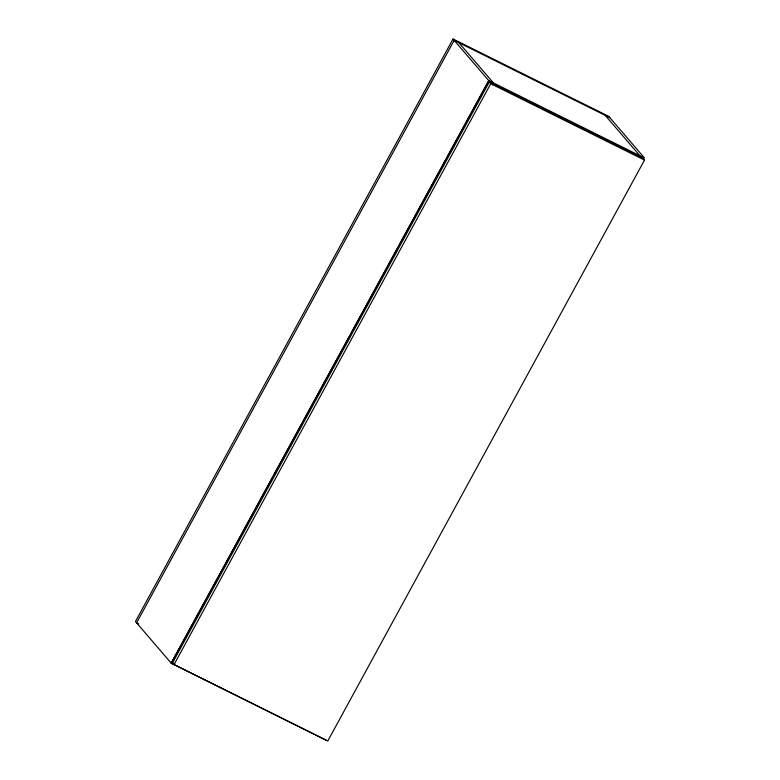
<?xml version="1.0" encoding="UTF-8"?>
<svg xmlns="http://www.w3.org/2000/svg" width="780" height="780" viewBox="0 0 780 780"><rect width="100%" height="100%" fill="white"/><g stroke="black" fill="none" stroke-linecap="round" stroke-linejoin="round"><path stroke-width="1.17" d="M326.976 740.591L171.142 663.088L488.738 80.574L644.563 158.077L608.731 116.347L453.024 39L135.437 621.514L171.268 663.234L327.776 741L644.504 160.076L643.032 158.369L489.274 81.978L172.546 662.902L174.018 664.618L490.747 83.694L489.274 81.978M171.268 663.234L488.865 80.73L453.024 39M492.492 84.952L493.535 83.05L458.854 42.666M609.882 117.692L454.174 40.346L136.588 622.85L138.762 623.932M490.747 83.694L644.504 160.076M172.546 662.902L174.73 663.985M605.212 115.372L639.892 155.756"/></g></svg>
